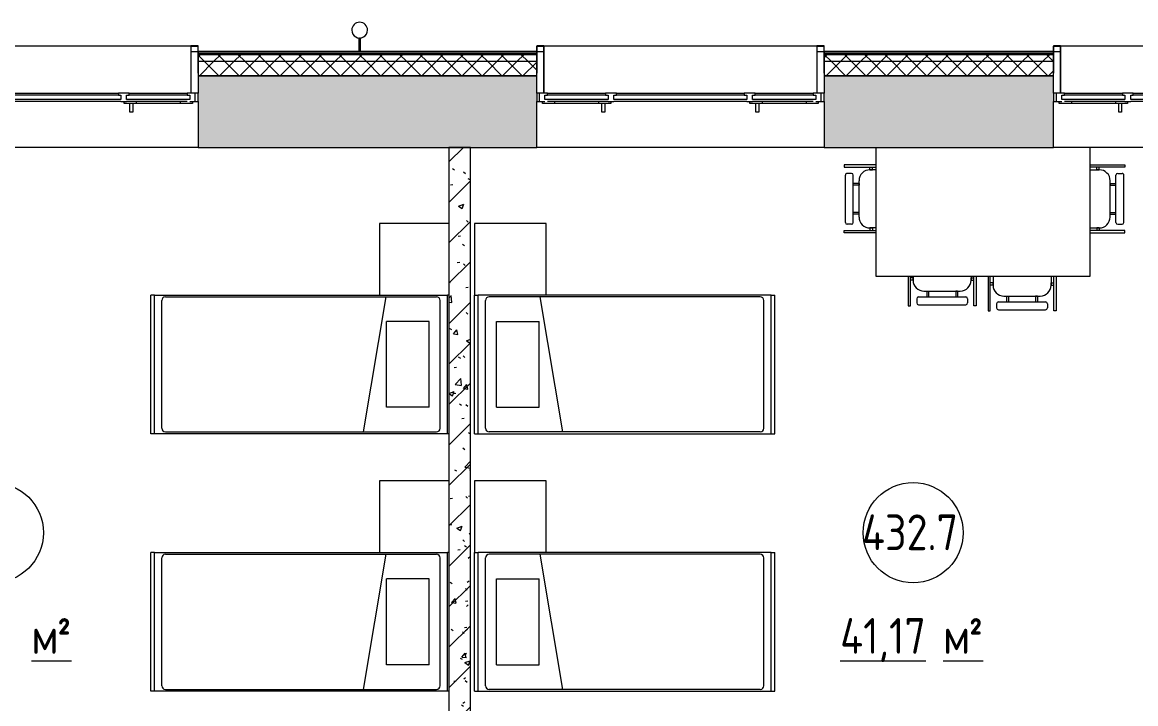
# Model space of a CAD drawing. Header units: millimetres. Extents: x -515342 to 330399, y -224905 to 507333.
# Drawn here: x -315192 to -307403, y 387349 to 392114 of the extents above; entities that cross this region are included whole.
import ezdxf

# ---------------------------------------------------------------- set-up
doc = ezdxf.new("R2010")
doc.units = ezdxf.units.MM
doc.layers.get('0').update_dxf_attribs({"lineweight": 0})
for name, color, linetype, lineweight in [('_ Окна', 7, 'Continuous', 0), ('Витраж', 7, 'Continuous', 0), ('Марки помещений', 7, 'Continuous', 0), ('Мебель', 7, 'Continuous', 0), ('Обобщенные модели', 7, 'Continuous', 0), ('Окна', 7, 'Continuous', 0), ('Стены внутренние', 7, 'Continuous', 0), ('Стены наружные', 7, 'Continuous', 0), ('Стены несущие', 7, 'Continuous', 0), ('Стены отделка', 7, 'Continuous', 0), ('Стены перегородки', 7, 'Continuous', 0), ('Стены штриховка', 7, 'Continuous', 0)]:
    doc.layers.add(name, color=color, linetype=linetype, lineweight=lineweight)
doc.styles.add('GOST Common_1', font='', dxfattribs={"width": 0.9, "height": 250})
doc.styles.add('GOST Common_2', font='', dxfattribs={"width": 0.9, "height": 250})
doc.styles.get('GOST Common_1').set_extended_font_data('GOST Common')
doc.styles.get('GOST Common_2').set_extended_font_data('GOST Common')
pattern_1 = [(45, (0, 0), (-70.71068, 70.71068), []), (135, (0, 0), (-70.71068, -70.71068), [])]

# ---------------------------------------------------------------- blocks, each defined once
blk = doc.blocks.new('Окно_ПВХ_3Створки_1Фрамуга-верх - АР_Окно_ОП_1820_h_х2370_3ст2фр-в-V2-О_АР_П_4__10_050_План 4 этажа')
at = {"layer": '_ Окна'}
for p, q in [((-1129, 130), (-1205, 130)), ((-1205, 130), (-1205, 70)), ((-1185, 70), (-1185, 130)), ((-1147, 84), (-1147, 116)), ((-1147, 116), (-1129, 116)), ((-705, 84), (-1147, 84)), ((-1129, 116), (-1129, 130)), ((-723, 116), (-1128.3, 116)), ((-647, 130), (-723, 130)), ((-723, 130), (-723, 116)), ((-723, 116), (-705, 116)), ((-705, 116), (-705, 84)), ((-665, 84), (-665, 116)), ((-665, 116), (-647, 116)), ((665, 84), (-665, 84)), ((-647, 116), (-647, 130)), ((647, 116), (-647, 116)), ((723, 130), (647, 130)), ((647, 130), (647, 116)), ((647, 116), (665, 116)), ((665, 116), (665, 84)), ((705, 84), (705, 116)), ((705, 116), (723, 116)), ((1147, 84), (705, 84)), ((723, 116), (723, 130)), ((1129, 116), (723, 116)), ((1129, 130), (1129, 116)), ((1205, 130), (1129, 130)), ((1129, 116), (1147, 116)), ((1147, 116), (1147, 84)), ((1185, 70), (1185, 130)), ((1205, 70), (1205, 130)), ((-1205, 70), (-1147, 70)), ((-1165, 56), (-1165, 70)), ((-1080, 56), (-1165, 56)), ((-1080, 70), (-1080, 56)), ((-772, 70), (-772, 56)), ((-687, 56), (-772, 56)), ((-705, 70), (-665, 70)), ((-687, 70), (-687, 56)), ((665, 70), (705, 70)), ((687, 56), (687, 70)), ((772, 56), (687, 56)), ((772, 70), (772, 56)), ((1080, 70), (1080, 56)), ((1165, 56), (1080, 56)), ((1147, 70), (1205, 70)), ((1165, 70), (1165, 56))]:
    blk.add_line(p, q, dxfattribs=at)
at = {"layer": 'Окна'}
for p, q in [((-1129, 130), (-723, 130)), ((-647, 130), (647, 130)), ((723, 130), (1129, 130)), ((-705, 70), (-1129, 70)), ((-772, 56), (-1080, 56)), ((-748.5, -4), (-748.5, 56)), ((-728.5, 56), (-728.5, -4)), ((665, 70), (-665, 70)), ((1129, 70), (705, 70)), ((728.5, -4), (728.5, 56)), ((748.5, 56), (748.5, -4)), ((1080, 56), (772, 56)), ((-728.5, -4), (-748.5, -4)), ((748.5, -4), (728.5, -4))]:
    blk.add_line(p, q, dxfattribs=at)
blk = doc.blocks.new('Окно_ПВХ_3Створки_1Фрамуга-верх - АР_Окно_ОП_1820_h_х1970_3ст2фр-в-9696728-О_АР_П_4__10_050_План 4 этажа')
at = {"layer": '_ Окна'}
for p, q in [((-929, 130), (-1005, 130)), ((-1005, 130), (-1005, 70)), ((-985, 70), (-985, 130)), ((-947, 84), (-947, 116)), ((-947, 116), (-929, 116)), ((-505, 84), (-947, 84)), ((-929, 116), (-929, 130)), ((-523, 116), (-929, 116)), ((-447, 130), (-523, 130)), ((-523, 130), (-523, 116)), ((-523, 116), (-505, 116)), ((-505, 116), (-505, 84)), ((-465, 84), (-465, 116)), ((-465, 116), (-447, 116)), ((465, 84), (-465, 84)), ((-447, 116), (-447, 130)), ((447, 116), (-447, 116)), ((523, 130), (447, 130)), ((447, 130), (447, 116)), ((447, 116), (465, 116)), ((465, 116), (465, 84)), ((505, 84), (505, 116)), ((505, 116), (523, 116)), ((947, 84), (505, 84)), ((523, 116), (523, 130)), ((929, 116), (523, 116)), ((929, 130), (929, 116)), ((1005, 130), (929, 130)), ((929, 116), (947, 116)), ((947, 116), (947, 84)), ((985, 70), (985, 130)), ((1005, 70), (1005, 130)), ((-1005, 70), (-947, 70)), ((-965, 56), (-965, 70)), ((-880, 56), (-965, 56)), ((-880, 70), (-880, 56)), ((-572, 70), (-572, 56)), ((-487, 56), (-572, 56)), ((-505, 70), (-465, 70)), ((-487, 70), (-487, 56)), ((465, 70), (505, 70)), ((487, 56), (487, 70)), ((572, 56), (487, 56)), ((572, 70), (572, 56)), ((880, 70), (880, 56)), ((965, 56), (880, 56)), ((947, 70), (1005, 70)), ((965, 70), (965, 56))]:
    blk.add_line(p, q, dxfattribs=at)
at = {"layer": 'Окна'}
for p, q in [((-929, 130), (-523, 130)), ((-447, 130), (447, 130)), ((523, 130), (929, 130)), ((-505, 70), (-929, 70)), ((-572, 56), (-880, 56)), ((-548.5, -4), (-548.5, 56)), ((-528.5, 56), (-528.5, -4)), ((465, 70), (-465, 70)), ((929, 70), (505, 70)), ((528.5, -4), (528.5, 56)), ((548.5, 56), (548.5, -4)), ((880, 56), (572, 56)), ((-528.5, -4), (-548.5, -4)), ((548.5, -4), (528.5, -4))]:
    blk.add_line(p, q, dxfattribs=at)
blk = doc.blocks.new('Прямоугольный импост - АР_Откос_Металлический_50х330 Белый Левый-9898762-О_АР_П_4__10_050_План 4 этажа')
at = {"layer": 'Витраж'}
blk.add_line((41263.8, 16115), (43573.8, 16115), dxfattribs=at)
blk = doc.blocks.new('Прямоугольный импост - АР_Откос_Металлический_50х330 Белый Левый-V19-О_АР_П_4__10_050_План 4 этажа')
at = {"layer": 'Витраж', "lineweight": 18}
for p, q in [((0, 40), (-50, 40)), ((-50, 40), (-50, -290)), ((-49, -290), (-49, 39)), ((-49, 39), (-1, 39)), ((-1, 39), (-1, -150)), ((0, -150), (0, 40)), ((-1, -150), (0, -150))]:
    blk.add_line(p, q, dxfattribs=at)
blk = doc.blocks.new('Прямоугольный импост - АР_Откос_Металлический_50х330 Белый Левый-9898761-О_АР_П_4__10_050_План 4 этажа')
at = {"layer": 'Витраж'}
blk.add_line((8064.1, 16115), (9974.1, 16115), dxfattribs=at)
blk = doc.blocks.new('Прямоугольный импост - АР_Откос_Металлический_50х330 Белый Правый-V18-О_АР_П_4__10_050_План 4 этажа')
at = {"layer": 'Витраж', "lineweight": 18}
for p, q in [((-50, -290), (-50, 40)), ((-50, 40), (0, 40)), ((-1, 39), (-49, 39)), ((-49, 39), (-49, -290)), ((-1, -150), (-1, 39)), ((0, 40), (0, -150)), ((0, -150), (-1, -150))]:
    blk.add_line(p, q, dxfattribs=at)
blk = doc.blocks.new('Прямоугольный импост - АР_Откос_Металлический_50х330 Коричневый Левый-9899774-О_АР_П_4__10_050_План 4 этажа')
at = {"layer": 'Витраж'}
blk.add_line((4449.2, 16115), (6359.2, 16115), dxfattribs=at)
blk = doc.blocks.new('Прямоугольный импост - АР_Откос_Металлический_50х330 Коричневый Правый-9899919-О_АР_П_4__10_050_План 4 этажа')
at = {"layer": 'Витраж', "lineweight": 18}
for p, q in [((-50, -290), (-50, 40)), ((-50, 40), (0, 40)), ((-1, 39), (-49, 39)), ((-49, 39), (-49, -290)), ((-1, -150), (-1, 39)), ((0, 40), (0, -150)), ((0, -150), (-1, -150))]:
    blk.add_line(p, q, dxfattribs=at)
blk = doc.blocks.new('Влж_Водосточная труба_Хомут - Хомут-V23-О_АР_П_4__10_050_План 4 этажа')
at = {"layer": 'Обобщенные модели'}
for p, q in [((40580, 2304.9), (40580, 2209.7)), ((40580, 2304.9), (40590, 2304.9)), ((40590, 2209.7), (40590, 2304.9))]:
    blk.add_line(p, q, dxfattribs=at)
for start, end in [(360, 180), (180, 360)]:
    blk.add_arc((40585, 2154.9), 55, start, end, dxfattribs=at)
blk.add_open_spline([(40590, 2209.7), (40590, 2209.7), (40589.9, 2209.7), (40589.7, 2209.7), (40589.3, 2209.8), (40588.9, 2209.8), (40588.2, 2209.8), (40587.5, 2209.9), (40586.7, 2209.9), (40585.8, 2209.9), (40585, 2209.9), (40584.2, 2209.9), (40583.5, 2209.9), (40582.7, 2209.9), (40581.8, 2209.8), (40581, 2209.8), (40580.2, 2209.7), (40580, 2209.7), (40580, 2209.7)], degree=3, knots=[0, 0, 0, 0, 0.055556, 0.111111, 0.166667, 0.222222, 0.277778, 0.333333, 0.388889, 0.444444, 0.513889, 0.548611, 0.583333, 0.652778, 0.722222, 0.791667, 0.861111, 1, 1, 1, 1], dxfattribs=at)
blk = doc.blocks.new('СД_Люблино_Фасады_rvt-1-О_АР_П_4__10_050_План 4 этажа')
at = {"layer": 'Стены внутренние'}
h = blk.add_hatch(dxfattribs=at)
h.set_pattern_fill('FP_1', color=256, style=0, pattern_type=2)
h.set_pattern_definition([(45, (0, 0), (-224.5064, 224.5064), []), (45, (224.5, 0), (-224.5064, 224.5064), [396.875, -79.375, 3.353, -76.022])])
h.paths.add_polyline_path([(101337.7, 15405), (101935, 15405), (101935, 15905), (97278.9, 15905), (97278.9, 15405), (101210, 15405)])
h.paths.add_polyline_path([(95268.9, 15405), (95268.9, 15905), (93672.7, 15905), (93672.7, 15405), (95206.9, 15405)])
h.paths.add_polyline_path([(91662.7, 15405), (91662.7, 15905), (90062.5, 15905), (90062.5, 15405), (91375.2, 15405)])
h.paths.add_polyline_path([(88052.5, 15405), (88052.5, 15905), (86472.6, 15905), (86472.6, 15405), (87798.9, 15405)])
h.paths.add_polyline_path([(84462.6, 15405), (84462.6, 15905), (82935.3, 15905), (82935.3, 15405), (84222.6, 15405)])
h.paths.add_polyline_path([(80925.3, 15405), (80925.3, 15905), (79340.3, 15905), (79340.3, 15405), (80901.8, 15405)])
h.paths.add_polyline_path([(77330.3, 15405), (77330.3, 15905), (75739.7, 15905), (75739.7, 15405), (77070.1, 15405)])
h.paths.add_polyline_path([(73729.7, 15405), (73729.7, 15905), (72144.8, 15905), (72144.8, 15405), (73493.8, 15405)])
h.paths.add_polyline_path([(70134.8, 15405), (70134.8, 15905), (68493.6, 15905), (68493.6, 15405), (69917.5, 15405)])
h.paths.add_polyline_path([(66341.2, 15405), (66483.6, 15405), (66483.6, 15905), (64878.6, 15905), (64878.6, 15405), (65319.4, 15405)])
h.paths.add_polyline_path([(62868.6, 15405), (62868.6, 15905), (60500.1, 15905), (60500.1, 15405), (62764.9, 15405)])
h.paths.add_polyline_path([(58090.1, 15405), (58090.1, 15905), (56894.2, 15905), (56894.2, 15405), (57655.9, 15405)])
h.paths.add_polyline_path([(54484.2, 15405), (54484.2, 15905), (51825.9, 15905), (51825.9, 15405), (54079.6, 15405)])
h.paths.add_polyline_path([(49815.9, 15405), (49815.9, 15905), (47243.8, 15905), (47243.8, 15405), (48970.6, 15405)])
h.paths.add_polyline_path([(44833.8, 15405), (44833.8, 15905), (43623.8, 15905), (43623.8, 15405), (44430.3, 15405)])
h.paths.add_polyline_path([(41213.8, 15405), (41213.8, 15905), (38819.5, 15905), (38819.5, 15405), (40796.3, 15405)])
h.paths.add_polyline_path([(36709.1, 15405), (36809.5, 15405), (36809.5, 15905), (35219.5, 15905), (35219.5, 15405), (35687.3, 15405)])
h.paths.add_polyline_path([(33209.5, 15405), (33209.5, 15905), (31619.5, 15905), (31619.5, 15405), (33132.8, 15405)])
h.paths.add_polyline_path([(29609.5, 15405), (29609.5, 15905), (28023.1, 15905), (28023.8, 15405), (29556.5, 15405)])
h.paths.add_polyline_path([(25980.2, 15405), (26013.1, 15405), (26013.1, 15905), (24425.8, 15905), (24425.8, 15405), (25469.3, 15405)])
h.paths.add_polyline_path([(22415.8, 15405), (22415.8, 15905), (20810.9, 15905), (20810.9, 15405), (22403.9, 15405)])
h.paths.add_polyline_path([(18800.9, 15405), (18800.9, 15905), (17210.3, 15905), (17210.3, 15405), (18397.4, 15405)])
h.paths.add_polyline_path([(15200.3, 15405), (15200.3, 15905), (13615.3, 15905), (13615.3, 15405), (14740.4, 15405)])
h.paths.add_polyline_path([(11605.3, 15405), (11605.3, 15905), (10024.1, 15905), (10024.1, 15405), (11201.9, 15405)])
h.paths.add_polyline_path([(8014.1, 15405), (8014.1, 15905), (6409.2, 15905), (6409.2, 15405), (7587.9, 15405)])
h.paths.add_polyline_path([(4399.2, 15405), (4399.2, 15905), (-305, 15905), (-305, 15405), (4011.6, 15405)])
at = {"layer": 'Стены наружные'}
h = blk.add_hatch(dxfattribs=at)
h.set_pattern_fill('FP_2', color=256, style=0, pattern_type=2)
h.set_pattern_definition(pattern_1)
h.paths.add_polyline_path([(102035, 16005), (102085, 16005), (102085, 16055), (97278.9, 16055), (97278.9, 16005), (101082.3, 16005)])
h.paths.add_polyline_path([(95268.9, 16005), (95268.9, 16055), (93672.7, 16055), (93672.7, 16005), (94951.5, 16005)])
h.paths.add_polyline_path([(91662.7, 16005), (91662.7, 16055), (90062.5, 16055), (90062.5, 16005), (90864.3, 16005)])
h.paths.add_polyline_path([(88052.5, 16005), (88052.5, 16055), (86472.6, 16055), (86472.6, 16005), (86777.1, 16005)])
h.paths.add_polyline_path([(84462.6, 16005), (84462.6, 16055), (82935.3, 16055), (82935.3, 16005), (84222.6, 16005)])
h.paths.add_polyline_path([(80925.3, 16005), (80925.3, 16055), (79340.3, 16055), (79340.3, 16005), (80646.3, 16005)])
h.paths.add_polyline_path([(77330.3, 16005), (77330.3, 16055), (75739.7, 16055), (75739.7, 16005), (76559.2, 16005)])
h.paths.add_polyline_path([(73729.7, 16005), (73729.7, 16055), (72144.8, 16055), (72144.8, 16005), (72472, 16005)])
h.paths.add_polyline_path([(70134.8, 16005), (70134.8, 16055), (68493.6, 16055), (68493.6, 16005)])
h.paths.add_polyline_path([(66483.6, 16005), (66483.6, 16055), (64878.6, 16055), (64878.6, 16005), (66341.2, 16005)])
h.paths.add_polyline_path([(62868.6, 16005), (62868.6, 16055), (60500.1, 16055), (60500.1, 16005), (62254, 16005)])
h.paths.add_polyline_path([(58090.1, 16005), (58090.1, 16055), (56894.2, 16055), (56894.2, 16005)])
h.paths.add_polyline_path([(54484.2, 16005), (54484.2, 16055), (51825.9, 16055), (51825.9, 16005), (52036, 16005)])
h.paths.add_polyline_path([(49815.9, 16005), (49815.9, 16055), (47243.8, 16055), (47243.8, 16005), (47948.8, 16005)])
h.paths.add_polyline_path([(43861.7, 16005), (44833.8, 16005), (44833.8, 16055), (43623.8, 16055), (43623.8, 16005)])
h.paths.add_polyline_path([(41213.8, 16005), (41213.8, 16055), (38819.5, 16055), (38819.5, 16005), (40796.3, 16005)])
h.paths.add_polyline_path([(36809.5, 16005), (36809.5, 16055), (35219.5, 16055), (35219.5, 16005), (35687.3, 16005)])
h.paths.add_polyline_path([(33209.5, 16005), (33209.5, 16055), (31619.5, 16055), (31619.5, 16005)])
h.paths.add_polyline_path([(29609.5, 16005), (29609.5, 16055), (28023.1, 16055), (28023.1, 16005), (29556.5, 16005)])
h.paths.add_polyline_path([(26013.1, 16005), (26013.1, 16055), (24425.8, 16055), (24425.8, 16005)])
h.paths.add_polyline_path([(22415.8, 16005), (22415.8, 16055), (20810.9, 16055), (20810.9, 16005)])
h.paths.add_polyline_path([(18800.9, 16005), (18800.9, 16055), (17210.3, 16055), (17210.3, 16005), (18316.7, 16005)])
h.paths.add_polyline_path([(15200.3, 16005), (15200.3, 16055), (13615.3, 16055), (13615.3, 16005)])
h.paths.add_polyline_path([(11605.3, 16005), (11605.3, 16055), (10024.1, 16055), (10024.1, 16005), (11164.2, 16005)])
h.paths.add_polyline_path([(8014.1, 16005), (8014.1, 16055), (6409.2, 16055), (6409.2, 16005), (7587.9, 16005)])
h.paths.add_polyline_path([(4399.2, 16005), (4399.2, 16055), (-405, 16055), (-405, 16005), (2989.8, 16005)])
h = blk.add_hatch(dxfattribs=at)
h.set_pattern_fill('FP_2', color=256, style=0, pattern_type=2)
h.set_pattern_definition(pattern_1)
h.paths.add_polyline_path([(101935, 15905), (102035, 15905), (102035, 16005), (97278.9, 16005), (97278.9, 15905), (101082.3, 15905)])
h.paths.add_polyline_path([(95268.9, 15905), (95268.9, 16005), (93672.7, 16005), (93672.7, 15905), (94951.5, 15905)])
h.paths.add_polyline_path([(91662.7, 15905), (91662.7, 16005), (90062.5, 16005), (90062.5, 15905), (90864.3, 15905)])
h.paths.add_polyline_path([(88052.5, 15905), (88052.5, 16005), (86472.6, 16005), (86472.6, 15905), (86777.1, 15905)])
h.paths.add_polyline_path([(84462.6, 15905), (84462.6, 16005), (82935.3, 16005), (82935.3, 15905), (84222.6, 15905)])
h.paths.add_polyline_path([(80925.3, 15905), (80925.3, 16005), (79340.3, 16005), (79340.3, 15905), (80646.3, 15905)])
h.paths.add_polyline_path([(77330.3, 15905), (77330.3, 16005), (75739.7, 16005), (75739.7, 15905), (76559.2, 15905)])
h.paths.add_polyline_path([(73729.7, 15905), (73729.7, 16005), (72144.8, 16005), (72144.8, 15905), (72472, 15905)])
h.paths.add_polyline_path([(70134.8, 15905), (70134.8, 16005), (68493.6, 16005), (68493.6, 15905)])
h.paths.add_polyline_path([(66341.2, 15905), (66483.6, 15905), (66483.6, 16005), (64878.6, 16005), (64878.6, 15905)])
h.paths.add_polyline_path([(62868.6, 15905), (62868.6, 16005), (60500.1, 16005), (60500.1, 15905), (62254, 15905)])
h.paths.add_polyline_path([(58090.1, 15905), (58090.1, 16005), (56894.2, 16005), (56894.2, 15905)])
h.paths.add_polyline_path([(54484.2, 15905), (54484.2, 16005), (51825.9, 16005), (51825.9, 15905), (52036, 15905)])
h.paths.add_polyline_path([(49815.9, 15905), (49815.9, 16005), (47243.8, 16005), (47243.8, 15905), (47948.8, 15905)])
h.paths.add_polyline_path([(44833.8, 15905), (44833.8, 16005), (43623.8, 16005), (43623.8, 15905), (43861.7, 15905)])
h.paths.add_polyline_path([(41213.8, 15905), (41213.8, 16005), (38819.5, 16005), (38819.5, 15905), (40796.3, 15905)])
h.paths.add_polyline_path([(36809.5, 15905), (36809.5, 16005), (35219.5, 16005), (35219.5, 15905), (35687.3, 15905)])
h.paths.add_polyline_path([(33209.5, 15905), (33209.5, 16005), (31619.5, 16005), (31619.5, 15905)])
h.paths.add_polyline_path([(29556.5, 15905), (29609.5, 15905), (29609.5, 16005), (28023.1, 16005), (28023.1, 15905)])
h.paths.add_polyline_path([(26013.1, 15905), (26013.1, 16005), (24425.8, 16005), (24425.8, 15905)])
h.paths.add_polyline_path([(22415.8, 15905), (22415.8, 16005), (20810.9, 16005), (20810.9, 15905)])
h.paths.add_polyline_path([(18800.9, 15905), (18800.9, 16005), (17210.3, 16005), (17210.3, 15905), (18316.7, 15905)])
h.paths.add_polyline_path([(15200.3, 15905), (15200.3, 16005), (13615.3, 16005), (13615.3, 15905)])
h.paths.add_polyline_path([(11605.3, 15905), (11605.3, 16005), (10024.1, 16005), (10024.1, 15905), (11164.2, 15905)])
h.paths.add_polyline_path([(8014.1, 15905), (8014.1, 16005), (6409.2, 16005), (6409.2, 15905), (7587.9, 15905)])
h.paths.add_polyline_path([(4399.2, 15905), (4399.2, 16005), (-305, 16005), (-305, 15905), (2989.8, 15905)])
at = {"layer": 'Стены внутренние'}
for p, q in [((60451, 16075), (60499.3, 16075)), ((62869.4, 16075), (62917.7, 16075)), ((64829.5, 16075), (64877.8, 16075)), ((66484.4, 16075), (66532.7, 16075)), ((60500.1, 15405), (58105, 15405)), ((64878.6, 15405), (62868.6, 15405)), ((68493.6, 15405), (66740.5, 15405))]:
    blk.add_line(p, q, dxfattribs=at)
at = {"layer": 'Стены несущие'}
for p, q in [((60500.1, 15905), (60500.1, 15785)), ((62868.6, 15905), (60500.1, 15905)), ((60500.1, 15905), (62868.6, 15905)), ((62868.6, 15785), (62868.6, 15905)), ((64878.6, 15905), (64878.6, 15785)), ((66483.6, 15905), (64878.6, 15905)), ((64878.6, 15905), (66483.6, 15905)), ((66483.6, 15785), (66483.6, 15905)), ((60500.1, 15725), (60500.1, 15405)), ((62868.6, 15405), (62868.6, 15725)), ((64878.6, 15725), (64878.6, 15405)), ((66483.6, 15405), (66483.6, 15725)), ((60500.1, 15405), (62868.6, 15405)), ((64878.6, 15405), (66483.6, 15405))]:
    blk.add_line(p, q, dxfattribs=at)
at = {"layer": 'Стены отделка', "lineweight": 9}
for p, q in [((61625.2, 16075), (60500.1, 16075)), ((60500.1, 16075), (60500.1, 16065)), ((60500.1, 16065), (60500.1, 16055)), ((60500.1, 16055), (60500.1, 16005)), ((62868.6, 16075), (61634.8, 16075)), ((62868.6, 16065), (62868.6, 16075)), ((62868.6, 16055), (62868.6, 16065)), ((62868.6, 16005), (62868.6, 16055)), ((66483.6, 16075), (64878.6, 16075)), ((64878.6, 16075), (64878.6, 16065)), ((64878.6, 16065), (64878.6, 16055)), ((64878.6, 16055), (64878.6, 16005)), ((66483.6, 16065), (66483.6, 16075)), ((66483.6, 16055), (66483.6, 16065)), ((66483.6, 16005), (66483.6, 16055)), ((60500.1, 16005), (60500.1, 15905)), ((62868.6, 15905), (62868.6, 16005)), ((64878.6, 16005), (64878.6, 15905)), ((66483.6, 15905), (66483.6, 16005))]:
    blk.add_line(p, q, dxfattribs=at)
at = {"layer": 'Стены штриховка'}
for p, q in [((62868.6, 16065), (60500.1, 16065)), ((62868.6, 16055), (60500.1, 16055)), ((60500.1, 16055), (62868.6, 16055)), ((66483.6, 16065), (64878.6, 16065)), ((66483.6, 16055), (64878.6, 16055)), ((64878.6, 16055), (66483.6, 16055)), ((62868.6, 16005), (60500.1, 16005)), ((66483.6, 16005), (64878.6, 16005))]:
    blk.add_line(p, q, dxfattribs=at)
at = {"layer": 'Витраж', "lineweight": 9}
for name, p in [('Прямоугольный импост - АР_Откос_Металлический_50х330 Белый Левый-9898762-О_АР_П_4__10_050_План 4 этажа', (16876.3, 0)), ('Прямоугольный импост - АР_Откос_Металлический_50х330 Белый Левый-V19-О_АР_П_4__10_050_План 4 этажа', (60500.1, 16075)), ('Прямоугольный импост - АР_Откос_Металлический_50х330 Белый Левый-9898761-О_АР_П_4__10_050_План 4 этажа', (54854.5, 0)), ('Прямоугольный импост - АР_Откос_Металлический_50х330 Белый Левый-V19-О_АР_П_4__10_050_План 4 этажа', (64878.6, 16075)), ('Прямоугольный импост - АР_Откос_Металлический_50х330 Коричневый Левый-9899774-О_АР_П_4__10_050_План 4 этажа', (62084.4, 0))]:
    blk.add_blockref(name, p, dxfattribs=at)
at = {"layer": 'Витраж', "lineweight": 9, "extrusion": (0, 0, -1)}
for name, p in [('Прямоугольный импост - АР_Откос_Металлический_50х330 Белый Правый-V18-О_АР_П_4__10_050_План 4 этажа', (-62868.6, 16075)), ('Прямоугольный импост - АР_Откос_Металлический_50х330 Коричневый Правый-9899919-О_АР_П_4__10_050_План 4 этажа', (-66483.6, 16075))]:
    blk.add_blockref(name, p, dxfattribs=at)
at = {"layer": 'Обобщенные модели', "lineweight": 9, "rotation": 180}
blk.add_blockref('Влж_Водосточная труба_Хомут - Хомут-V23-О_АР_П_4__10_050_План 4 этажа', (102215, 18379.9), dxfattribs=at)
at = {"layer": 'Окна', "lineweight": 9}
for name, p in [('Окно_ПВХ_3Створки_1Фрамуга-верх - АР_Окно_ОП_1820_h_х2370_3ст2фр-в-V2-О_АР_П_4__10_050_План 4 этажа', (59295.1, 15655)), ('Окно_ПВХ_3Створки_1Фрамуга-верх - АР_Окно_ОП_1820_h_х1970_3ст2фр-в-9696728-О_АР_П_4__10_050_План 4 этажа', (63873.6, 15655)), ('Окно_ПВХ_3Створки_1Фрамуга-верх - АР_Окно_ОП_1820_h_х1970_3ст2фр-в-9696728-О_АР_П_4__10_050_План 4 этажа', (67488.6, 15655))]:
    blk.add_blockref(name, p, dxfattribs=at)
blk = doc.blocks.new('Кровать-Больница - 0970 x 2100 мм-V41-О_АР_П_4__10_050_План 4 этажа')
at = {"layer": 'Мебель'}
for p, q in [((-76.5, 659), (-76.5, 633.6)), ((-76.5, 659), (893.5, 659)), ((-76.5, 633.6), (-76.5, -1415.6)), ((-76.5, 633.6), (893.5, 633.6)), ((893.5, 659), (893.5, 633.6)), ((893.5, -1415.6), (893.5, 633.6)), ((-63.8, -1339.4), (-63.8, 557.4)), ((-38.4, 582.8), (855.4, 582.8)), ((880.8, -1339.4), (880.8, 557.4)), ((108.5, 506.6), (108.5, 206.6)), ((108.5, 506.6), (708.5, 506.6)), ((708.5, 506.6), (708.5, 206.6)), ((880.8, 201.8), (-63.8, 45.1)), ((108.5, 206.6), (708.5, 206.6)), ((-38.4, -1364.8), (855.4, -1364.8)), ((-76.5, -1415.6), (-76.5, -1441)), ((-76.5, -1415.6), (893.5, -1415.6)), ((-76.5, -1441), (893.5, -1441)), ((893.5, -1415.6), (893.5, -1441))]:
    blk.add_line(p, q, dxfattribs=at)
for centre, start, end in [((-38.4, 557.4), 90, 180), ((855.4, 557.4), 360, 90), ((-38.4, -1339.4), 180, 270), ((855.4, -1339.4), 270, 0)]:
    blk.add_arc(centre, 25.4, start, end, dxfattribs=at)
blk = doc.blocks.new('Прикроватная тумба - Прикроватная тумба-V42-О_АР_П_4__10_050_План 4 этажа')
at = {"layer": 'Мебель'}
for p, q in [((0, 0), (0, -500)), ((500, -500), (500, 0)), ((0, -500), (500, -500))]:
    blk.add_line(p, q, dxfattribs=at)
blk = doc.blocks.new('Стул-Штабель - Стул-Штабель-8766705-О_АР_П_4__10_050_План 4 этажа')
at = {"layer": 'Мебель'}
for p, q in [((-416.6, 108.9), (-416.6, -134.5)), ((-401.3, -134.5), (-401.3, 108.9)), ((-382.2, 108.9), (-382.2, 45.4)), ((24.2, 108.9), (24.2, 45.4)), ((43.2, -134.5), (43.2, 108.9)), ((58.6, 108.9), (58.6, -134.5)), ((-401.3, 45.4), (-401.3, 62.4)), ((-382.2, 62.4), (-401.3, 62.4)), ((-382.2, 45.4), (-401.3, 45.4)), ((-382.2, 45.4), (-382.2, 62.4)), ((24.2, 62.4), (43.2, 62.4)), ((24.2, 45.4), (24.2, 62.4)), ((24.2, 45.4), (43.2, 45.4)), ((43.2, 45.4), (43.2, 62.4)), ((-344.1, -71.4), (-13.9, -71.4)), ((-306, -30.8), (-52, -30.8)), ((-286.9, -30.8), (-286.9, -71.4)), ((-286.9, -30.8), (-274.2, -30.8)), ((-274.2, -30.8), (-274.2, -71.4)), ((-83.8, -30.8), (-83.8, -71.4)), ((-71.1, -30.8), (-83.8, -30.8)), ((-71.1, -30.8), (-71.1, -71.4)), ((-416.6, -134.5), (-401.3, -134.5)), ((-356.8, -84.1), (-356.8, -113.6)), ((-344.1, -126.3), (-13.9, -126.3)), ((-1.2, -84.1), (-1.2, -113.6)), ((58.6, -134.5), (43.2, -134.5))]:
    blk.add_line(p, q, dxfattribs=at)
for centre, radius, start, end in [((-306, 45.4), 76.2, 180, 270), ((-52, 45.4), 76.2, 270, 0), ((-344.1, -84.1), 12.7, 90, 180), ((-13.9, -84.1), 12.7, 360, 90), ((-344.1, -113.6), 12.7, 180, 270), ((-13.9, -113.6), 12.7, 270, 0)]:
    blk.add_arc(centre, radius, start, end, dxfattribs=at)
blk = doc.blocks.new('Стол-Прямоугольный - 1500х900 мм-V51-О_АР_П_4__10_050_План 4 этажа')
at = {"layer": 'Мебель'}
for p, q in [((-750, 450), (-750, -450)), ((750, 450), (493.1, 450)), ((750, -450), (750, 450)), ((-750, -450), (750, -450))]:
    blk.add_line(p, q, dxfattribs=at)
blk = doc.blocks.new('Стул-Штабель - Стул-Штабель-V37-О_АР_П_4__10_050_План 4 этажа')
at = {"layer": 'Мебель'}
for p, q in [((-416.6, 73.9), (-416.6, -134.5)), ((-401.3, -134.5), (-401.3, 73.9)), ((-401.3, 45.4), (-401.3, 62.4)), ((-382.2, 62.4), (-401.3, 62.4)), ((-382.2, 45.4), (-401.3, 45.4)), ((-382.2, 73.9), (-382.2, 45.4)), ((-382.2, 45.4), (-382.2, 62.4)), ((24.2, 73.9), (24.2, 45.4)), ((24.2, 62.4), (43.2, 62.4)), ((24.2, 45.4), (24.2, 62.4)), ((24.2, 45.4), (43.2, 45.4)), ((43.2, -134.5), (43.2, 73.9)), ((43.2, 45.4), (43.2, 62.4)), ((58.6, 73.9), (58.6, -134.5)), ((-344.1, -71.4), (-13.9, -71.4)), ((-306, -30.8), (-52, -30.8)), ((-286.9, -30.8), (-286.9, -71.4)), ((-286.9, -30.8), (-274.2, -30.8)), ((-274.2, -30.8), (-274.2, -71.4)), ((-83.8, -30.8), (-83.8, -71.4)), ((-71.1, -30.8), (-83.8, -30.8)), ((-71.1, -30.8), (-71.1, -71.4)), ((-416.6, -134.5), (-401.3, -134.5)), ((-356.8, -84.1), (-356.8, -113.6)), ((-344.1, -126.3), (-13.9, -126.3)), ((-1.2, -84.1), (-1.2, -113.6)), ((58.6, -134.5), (43.2, -134.5))]:
    blk.add_line(p, q, dxfattribs=at)
for centre, radius, start, end in [((-306, 45.4), 76.2, 180, 270), ((-52, 45.4), 76.2, 270, 0), ((-344.1, -84.1), 12.7, 90, 180), ((-13.9, -84.1), 12.7, 360, 90), ((-344.1, -113.6), 12.7, 180, 270), ((-13.9, -113.6), 12.7, 270, 0)]:
    blk.add_arc(centre, radius, start, end, dxfattribs=at)
blk = doc.blocks.new('Стул-Штабель - Стул-Штабель-V38-О_АР_П_4__10_050_План 4 этажа')
at = {"layer": 'Мебель'}
for p, q in [((-416.6, -85.9), (-416.6, 134.5)), ((-416.6, 134.5), (-401.3, 134.5)), ((-401.3, 134.5), (-401.3, -85.9)), ((-356.8, 84.1), (-356.8, 113.6)), ((-344.1, 126.3), (-13.9, 126.3)), ((-1.2, 84.1), (-1.2, 113.6)), ((43.2, 134.5), (43.2, -85.9)), ((58.6, 134.5), (43.2, 134.5)), ((58.6, -85.9), (58.6, 134.5)), ((-344.1, 71.4), (-13.9, 71.4)), ((-306, 30.8), (-52, 30.8)), ((-286.9, 30.8), (-286.9, 71.4)), ((-286.9, 30.8), (-274.2, 30.8)), ((-274.2, 30.8), (-274.2, 71.4)), ((-83.8, 30.8), (-83.8, 71.4)), ((-71.1, 30.8), (-83.8, 30.8)), ((-71.1, 30.8), (-71.1, 71.4)), ((-401.3, -45.4), (-401.3, -62.4)), ((-382.2, -45.4), (-401.3, -45.4)), ((-382.2, -62.4), (-401.3, -62.4)), ((-382.2, -45.4), (-382.2, -62.4)), ((-382.2, -85.9), (-382.2, -45.4)), ((24.2, -45.4), (24.2, -62.4)), ((24.2, -45.4), (43.2, -45.4)), ((24.2, -85.9), (24.2, -45.4)), ((24.2, -62.4), (43.2, -62.4)), ((43.2, -45.4), (43.2, -62.4))]:
    blk.add_line(p, q, dxfattribs=at)
for centre, radius, start, end in [((-344.1, 113.6), 12.7, 90, 180), ((-344.1, 84.1), 12.7, 180, 270), ((-13.9, 113.6), 12.7, 360, 90), ((-13.9, 84.1), 12.7, 270, 0), ((-306, -45.4), 76.2, 90, 180), ((-52, -45.4), 76.2, 360, 90)]:
    blk.add_arc(centre, radius, start, end, dxfattribs=at)
blk = doc.blocks.new('Кровать-Больница - 0970 x 2100 мм-V67-О_АР_П_4__10_050_План 4 этажа')
at = {"layer": 'Мебель'}
for p, q in [((-76.5, 1441), (893.5, 1441)), ((-76.5, 1415.6), (-76.5, 1441)), ((-76.5, -633.6), (-76.5, 1415.6)), ((-76.5, 1415.6), (893.5, 1415.6)), ((893.5, 1415.6), (893.5, 1441)), ((893.5, 1415.6), (893.5, -633.6)), ((-63.8, 1339.4), (-63.8, -557.4)), ((-38.4, 1364.8), (855.4, 1364.8)), ((880.8, 1339.4), (880.8, -557.4)), ((880.8, -201.8), (-63.8, -45.1)), ((108.5, -206.6), (708.5, -206.6)), ((108.5, -506.6), (108.5, -206.6)), ((708.5, -506.6), (708.5, -206.6)), ((108.5, -506.6), (708.5, -506.6)), ((-38.4, -582.8), (855.4, -582.8)), ((-76.5, -633.6), (893.5, -633.6)), ((-76.5, -643.4), (-76.5, -633.6)), ((893.5, -643.4), (893.5, -633.6))]:
    blk.add_line(p, q, dxfattribs=at)
for centre, start, end in [((-38.4, 1339.4), 90, 180), ((855.4, 1339.4), 0, 90), ((-38.4, -557.4), 180, 270), ((855.4, -557.4), 270, 0)]:
    blk.add_arc(centre, 25.4, start, end, dxfattribs=at)
blk = doc.blocks.new('Прикроватная тумба - Прикроватная тумба-V68-О_АР_П_4__10_050_План 4 этажа')
at = {"layer": 'Мебель'}
for p, q in [((484.4, 500), (0, 500)), ((0, 500), (0, 0))]:
    blk.add_line(p, q, dxfattribs=at)
blk = doc.blocks.new('ASVP_Марка_Помещение_ДваЗначения - Номер Площадь-685795-О_АР_П_4__10_050_План 4 этажа')
at = {"layer": 'Марки помещений'}
blk.add_circle((0, 0), 3.5, dxfattribs=at)

msp = doc.modelspace()

# ---------------------------------------------------------------- hatches: boundary and pattern name
at = {"layer": 'Стены внутренние'}
h = msp.add_hatch(dxfattribs=at)
h.set_pattern_fill('FP_3', color=256, style=0, pattern_type=2)
h.set_pattern_definition([(45, (-374461.89, 375834.49), (-141.42136, 141.42136), [])])
h.paths.add_polyline_path([(-312206.8897, 385229.4886), (-312056.8897, 385229.4886), (-312056.8897, 391239.4886), (-312206.8897, 391239.4886), (-312206.8897, 385930.8574)])
h = msp.add_hatch(dxfattribs=at)
h.set_pattern_fill('FP_4', color=256, style=0, pattern_type=2)
h.set_pattern_definition([(50, (-374461.9, 375834.5), (364.3679, -31.8783), [38.1, -419.1]), (355, (-374461.9, 375834.5), (-70.4859, 382.1133), [30.48, -335.28]), (100.451, (-374431.53, 375831.83), (293.885, 350.2334), [32.38, -356.18]), (46.184, (-374461.9, 375936.1), (542.1585, -84.0858), [57.15, -628.65]), (96.636, (-374416.7, 375929.1), (474.805, 494.8554), [48.57, -534.27]), (351.184, (-374461.9, 375936.1), (474.81, 494.85), [45.72, -502.92]), (21, (-374411.1, 375910.7), (303.2285, -204.5305), [38.1, -419.1]), (326, (-374411.1, 375910.7), (123.604, 368.376), [30.48, -335.28]), (71.451, (-374385.82, 375893.64), (426.8341, 163.8427), [32.38, -356.18]), (37.5, (-374461.89, 375834.49), (6.17665, 169.11015), [16.764, -314.452, 16.764, -323.596, -336.55]), (37.5, (-374461.89, 375834.49), (6.17665, 169.11015), [-671.576, 16.764, -319.786]), (7.5, (-374461.89, 375834.49), (133.6389, 200.3615), [16.764, -177.292, 16.764, -306.832, -128.27]), (7.5, (-374461.89, 375834.49), (133.6389, 200.3615), [-517.652, 16.764, -111.506]), (327.5, (-374575.17, 375834.49), (271.18182, -11.45836), [16.764, -110.236, 16.764, -379.476, -525.78]), (327.5, (-374575.17, 375834.49), (271.18182, -11.45836), [-523.24, 16.764, -509.016]), (317.5, (-374625.97, 375834.5), (296.2585, 50.85285), [16.764, -148.336, 16.764, -246.38, -373.38]), (317.5, (-374625.97, 375834.5), (296.2585, 50.85285), [-428.244, 16.764, -356.616])])
h.paths.add_polyline_path([(-312206.8897, 385229.4886), (-312056.8897, 385229.4886), (-312056.8897, 391239.4886), (-312206.8897, 391239.4886), (-312206.8897, 385930.8574)])

# ---------------------------------------------------------------- linework, layer by layer
at = {"layer": 'Стены перегородки'}
for p, q in [((-312056.8897, 391239.4886), (-312206.8897, 391239.4886)), ((-312206.8897, 391239.4886), (-312206.8897, 385229.4886)), ((-312056.8897, 385229.4886), (-312056.8897, 391239.4886))]:
    msp.add_line(p, q, dxfattribs=at)

# ---------------------------------------------------------------- block references
msp.add_blockref('СД_Люблино_Фасады_rvt-1-О_АР_П_4__10_050_План 4 этажа', (-374461.8897, 375834.4886))
at = {"layer": 'Марки помещений', "xscale": 99.99999999999993, "yscale": 99.99999999999993, "zscale": 99.99999999999993}
for p in [(-315394.2704, 388545.0714), (-308960.0417, 388545.0714)]:
    msp.add_blockref('ASVP_Марка_Помещение_ДваЗначения - Номер Площадь-685795-О_АР_П_4__10_050_План 4 этажа', p, dxfattribs=at)
at = {"layer": 'Мебель'}
for name, p in [('Стол-Прямоугольный - 1500х900 мм-V51-О_АР_П_4__10_050_План 4 этажа', (-308471.4394, 390789.4886)), ('Прикроватная тумба - Прикроватная тумба-V68-О_АР_П_4__10_050_План 4 этажа', (-312692.3344, 390206.8701)), ('Стул-Штабель - Стул-Штабель-V37-О_АР_П_4__10_050_План 4 этажа', (-308578.1611, 390265.5571)), ('Стул-Штабель - Стул-Штабель-8766705-О_АР_П_4__10_050_План 4 этажа', (-308019.13, 390230.5571)), ('Прикроватная тумба - Прикроватная тумба-V68-О_АР_П_4__10_050_План 4 этажа', (-312692.3344, 388406.8701))]:
    msp.add_blockref(name, p, dxfattribs=at)
for name, p, rotation in [('Стул-Штабель - Стул-Штабель-V38-О_АР_П_4__10_050_План 4 этажа', (-309307.3798, 391058.5377), 89.99999999999972), ('Стул-Штабель - Стул-Штабель-8766705-О_АР_П_4__10_050_План 4 этажа', (-307612.508, 391058.5377), 90.00000000000031), ('Прикроватная тумба - Прикроватная тумба-V42-О_АР_П_4__10_050_План 4 этажа', (-311527.7791, 390206.8701), 180), ('Кровать-Больница - 0970 x 2100 мм-V67-О_АР_П_4__10_050_План 4 этажа', (-312851.341, 389313.3882), 90.00000000000007), ('Кровать-Больница - 0970 x 2100 мм-V41-О_АР_П_4__10_050_План 4 этажа', (-311368.7726, 389313.3882), 89.99999999999993), ('Прикроватная тумба - Прикроватная тумба-V42-О_АР_П_4__10_050_План 4 этажа', (-311527.7791, 388406.8701), 180), ('Кровать-Больница - 0970 x 2100 мм-V67-О_АР_П_4__10_050_План 4 этажа', (-312851.341, 387513.3882), 90.00000000000007), ('Кровать-Больница - 0970 x 2100 мм-V41-О_АР_П_4__10_050_План 4 этажа', (-311368.7726, 387513.3882), 89.99999999999993)]:
    msp.add_blockref(name, p, dxfattribs=dict(at, rotation=rotation))

# ---------------------------------------------------------------- texts
at = {"layer": 'Марки помещений', "char_height": 250, "attachment_point": 1}
for s, insert, width, style in [('432.7', (-309318.249, 388672.7965), 880.252875, 'GOST Common_1'), ('\\L\\fGOST Common|b0|i0|c238|p34|;\\W.9;\\L²', (-314949.2326, 387948.266), 165.949312, 'GOST Common_2'), ('\\L41,17 ', (-309470.7852, 387948.266), 873.037687, 'GOST Common_1'), ('\\L\\fGOST Common|b0|i0|c238|p34|;\\W.9;\\L²', (-308571.8633, 387948.266), 165.949312, 'GOST Common_2'), ('\\L\\fGOST Common|b0|i0|c204|p34|;\\W.9;\\Lм', (-315127.8263, 387948.266), 216.455625, 'GOST Common_1'), ('\\L\\fGOST Common|b0|i0|c204|p34|;\\W.9;\\Lм', (-308750.457, 387948.266), 216.455625, 'GOST Common_1')]:
    msp.add_mtext(s, dxfattribs=dict(at, insert=insert, width=width, style=style))

doc.saveas('drawing.dxf')
